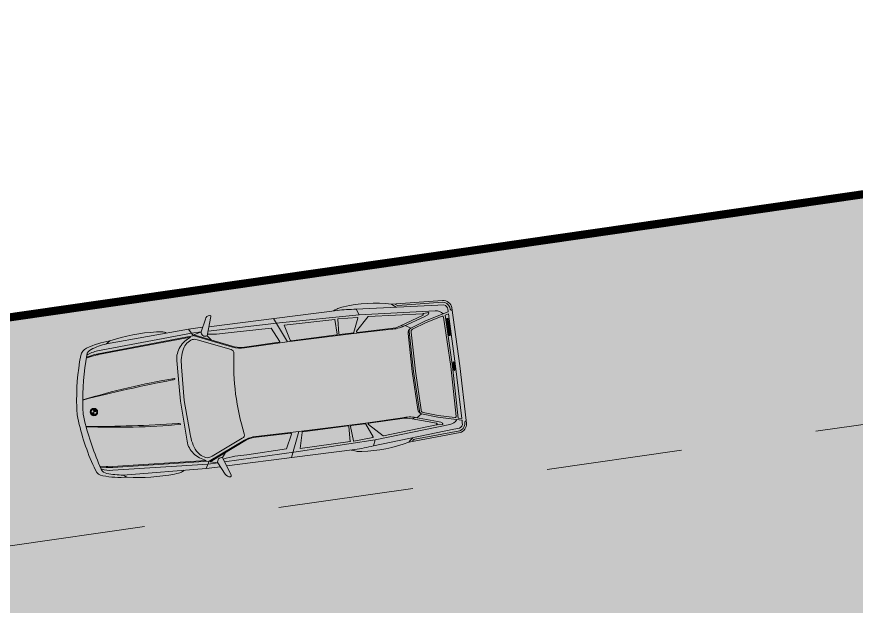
# Model space of a CAD drawing. Header units: metres. Extents: x 2224280 to 2226216, y 425496 to 426428.
# Drawn here: x 2224635.71 to 2224666.67, y 425552.32 to 425574.05 of the extents above; entities that cross this region are included whole.
import ezdxf

# ---------------------------------------------------------------- set-up
doc = ezdxf.new("R2010")
doc.units = ezdxf.units.M
doc.linetypes.add('1.0_1.0', pattern=[1, 0.5, -0.5])
doc.layers.add('_дороги проект (заливка)', color=7, linetype='Continuous', lineweight=0, true_color=0x9c9688)
doc.layers.add('дороги', color=7, linetype='Continuous')

# ---------------------------------------------------------------- blocks, each defined once
blk = doc.blocks.new('BMW')
blk.add_line((0, 0.8115745166073793), (0, -0.8115745166073935))
at = {"const_width": 0.81}
for points in [[(-0.4050000000000011, 0, 0.414213562373095), (0, -0.4050000000000011, 1)], [(0.4050000000000011, 0, 0.414213562373095), (0, 0.4050000000000011, 1)]]:
    blk.add_lwpolyline(points, format="xyb", dxfattribs=at)
for radius in [1.054405718400375, 0.8115745166066914]:
    blk.add_circle((0, 0), radius)
blk = doc.blocks.new('325I')
for p, q in [((-0.8425951444058626, 2.344591074870493), (-0.8425951444058484, 2.61910606301538)), ((-0.7602406479623909, 2.61910606301538), (-0.8425951444058484, 2.61910606301538)), ((-0.7602406479623909, 2.344591074870493), (-0.7602406479623909, 2.61910606301538)), ((-0.01910017167408284, 2.61910606301538), (-0.6778861515189334, 2.61910606301538)), ((-0.6778861515189334, 2.344591074870493), (-0.6778861515189334, 2.61910606301538)), ((-0.01910017167408284, 2.344591074870493), (-0.01910017167408284, 2.61910606301538)), ((-0.7602406479623909, 2.344591074870493), (-0.8425951444058484, 2.344591074870493)), ((-0.01910017167408284, 2.344591074870493), (-0.6778861515189334, 2.344591074870493)), ((-0.09642770842870618, 0.5247405238655887), (-0.09642770842870618, 0.8721819131160373)), ((-0.01905017997123082, -1.566287433704446), (-0.01905017997123082, 1.45337743588918)), ((-0.09642770842870618, -0.9850919109312599), (-0.09642770842870618, -0.6376505216807686))]:
    blk.add_line(p, q)
for points in [[(-0.7582197060141027, 2.036556069616935, 0.3111769135813556), (-0.801033626373993, 1.991291347704205, 0.07726425570892012), (-0.801033626373993, 0.9154635240741413, 0.3111769135813565), (-0.7582197060141027, 0.8701988021614113, 0.03989384515995899), (-0.5099462829457622, 0.8377117535157055, 0.4290439228793144), (-0.4522791413602079, 0.8925451252598862), (-0.4522791413601936, 1.741618173441296, -0.414213562373095), (-0.397376143731222, 1.796521171070268), (-0.168677287415079, 1.796521171070268, -0.3893078398214921), (-0.1139761396728289, 1.746321744885293, -0.04291417471539306), (-0.1139761396728289, 1.160433126893068, -0.3252329343746962), (-0.15630767404366, 1.111645280205835), (-0.1563076740436742, 0.8598795378356527, 0.008571442456485424), (-0.1034256055025793, 0.8701988049006104, 0.3111768479105066), (-0.0606116980031004, 0.9154635240741413, 0.07726425570892018), (-0.0606116980031004, 1.991291347704205, 0.3111769135813633), (-0.1034256183629765, 2.036556069616935, 0.06060153833722179), (-0.4815010647171789, 2.070218848434109, 0.4047984108456433), (-0.5346336378036654, 2.015344403146827), (-0.5346336378036654, 1.165136698337065, -0.414213562373095), (-0.589536635432637, 1.110233700708079)], [(-0.7053376503334192, 2.046875333942708, 0.008571440364690108), (-0.7582197060141027, 2.036556069616935, -0.008571440364690142), (-0.7053376503334192, 2.046875333942708), (-0.705337650333405, 1.795109591572526, 0.3252329343747534), (-0.7476691847042503, 1.746321744885293, 0.04291417471539317), (-0.7476691847042503, 1.160433126893068, 0.3893078398214843), (-0.6929680369620144, 1.110233700708079), (-0.5895366488258134, 1.110233700708079)]]:
    blk.add_lwpolyline(points, format="xyb")
for points in [[(-0.7582197060141027, 0.5267236348201294, 0.3111769135813556), (-0.801033626373993, 0.4814589129073994, 0.07726425570892018), (-0.801033626373993, -0.5943689107226646, 0.3111769135813575), (-0.7582197060141027, -0.6396336326353946, 0.008571440364690115), (-0.7053376503334192, -0.6499528969611532), (-0.705337650333405, -0.3981871545909712, -0.3252329343747534), (-0.7476691847042503, -0.3493993079037381, -0.04291417471539322), (-0.7476691847042503, 0.2364893100884871, -0.3893078398214843), (-0.6929680369620144, 0.2866887362734616), (-0.568521753880745, 0.2866887362734616, -0.3737318325396212), (-0.5141571751522775, 0.2394559230180846), (-0.3923289592319747, -0.6240356585599613, 0.3912885116210014), (-0.3346029947411751, -0.6711654763250863, 0.03716601295619407), (-0.1034256183629765, -0.6396336326353946, 0.3111769135813671), (-0.0606116980031004, -0.5943689107226646, 0.07726425570892018), (-0.0606116980031004, 0.4814589129073994, 0.3111769135813524), (-0.1034256183629765, 0.5267236348201294, 0.008571440364690115), (-0.1563076740436742, 0.5370428991459022), (-0.1563076740436742, 0.2852771567756633, -0.3252329343746975), (-0.1139761396728289, 0.2364893100884871, -0.04291417471539328), (-0.1139761396728289, -0.3493993079037381, -0.3893078398214906), (-0.168677287415079, -0.3995987340887268), (-0.2931235704963484, -0.3995987340887268, -0.3737318325396217), (-0.3474881492248016, -0.3523659208333356), (-0.4693163651451044, 0.5111256607446961, 0.3912885116210048), (-0.5270423296359183, 0.5582554785098353, 0.03716601295619375)], [(-0.7582197060141027, -0.9831087999766766, 0.3111769135813373), (-0.801033626373993, -1.028373521889407, 0.0772642557089204), (-0.801033626373993, -2.104201345519471, 0.3111769135813373), (-0.7582197060141027, -2.149466067432201, 0.008571440364690115), (-0.7053376503334192, -2.159785331757959), (-0.7053376503334192, -1.908019589387777, -0.3252329343746944), (-0.7476691847042503, -1.859231742700544, -0.0429141747153935), (-0.7476691847042503, -1.273343124708333, -0.3893078398215261), (-0.6929680369620144, -1.223143698523344), (-0.5269029080392471, -1.223143698523344, -0.414213562373095), (-0.4719999104102754, -1.278046696152316), (-0.4719999104102754, -1.880568090573306, 0.414213562373095), (-0.4445484115957896, -1.908019589387791), (-0.4170969127813038, -1.908019589387791, 0.414213562373095), (-0.389645413966818, -1.880568090573306), (-0.389645413966818, -1.278046696152316, -0.4142135623731708), (-0.3347424163378321, -1.223143698523344), (-0.168677287415079, -1.223143698523344, -0.3893078398214583), (-0.1139761396728289, -1.273343124708333, -0.04291417471539328), (-0.1139761396728289, -1.859231742700544, -0.3252329343747726), (-0.1563076740436742, -1.908019589387777), (-0.1563076740436742, -2.159785331757959, 0.008571440364690115), (-0.1034256183629765, -2.149466067432201, 0.3111769135813818), (-0.0606116980031004, -2.104201345519471, 0.0772642557089204), (-0.0606116980031004, -1.028373521889407, 0.3111769135813818), (-0.1034256183629765, -0.9831087999766766, 0.1053158244659518)]]:
    blk.add_lwpolyline(points, format="xyb", close=True)
blk.add_arc((-0.4308226621886035, 2.407317019692613), 1.57159830712941, 280.0595995656998, 282.0239808881915)
blk = doc.blocks.new('COCHE6')
at = {"lineweight": 30}
h = blk.add_hatch(color=1, dxfattribs=at)
h.dxf.hatch_style = 1
edge = h.paths.add_edge_path()
edge.add_arc((1.034166102340622, -1.249255703523421), 2.17843724878808, 84.46395332742281, 101.18332220168509, ccw=False)
edge.add_arc((1.235052318322168, 0.7777080095010955), 0.1416165059884727, 54.8079667729055, 86.24604489305932, ccw=False)
edge.add_line((1.316668557468802, 0.8934405644540675), (1.588761835359037, 0.9067826510290615))
edge.add_line((1.588761835359037, 0.9067826510290615), (1.765510736964643, 0.9089550005737692))
edge.add_line((1.765510736964643, 0.9089550005737692), (1.811148220673203, 1.00289840210462))
edge.add_arc((1.869844082788411, 0.9797121673299349), 0.0631094740310377, 88.34107762412242, 158.4448239039849, ccw=False)
edge.add_arc((1.871296549969525, 1.029708564823267), 0.01309198382626442, -16.32086076348247, 88.36069304404072, ccw=False)
edge.add_line((1.883860966656357, 1.026029505999759), (1.843074221791689, 0.9059441181787129))
edge.add_line((1.843074221791689, 0.9059441181787129), (2.644635798875242, 0.9033011650899425))
edge.add_line((2.644635798875242, 0.9033011650899425), (3.385245581529126, 0.9055851997494422))
edge.add_arc((3.589813140707873, 0.4264959299734413), 0.5209360946247166, 102.12230895406759, 113.12212217174971, ccw=False)
edge.add_arc((3.6883684434254, -0.8069502677779794), 1.755129035222189, 76.34302961637638, 96.8045124246272, ccw=False)
edge.add_line((4.102769217919558, 0.8985555013059638), (4.730765658631789, 0.8631260915735659))
edge.add_arc((4.724620389455628, 0.7541994365195298), 0.1090998648693409, 1.6199323387887716, 86.77099105537991, ccw=False)
edge.add_arc((-29.95996437721233, 0.04647133500019301), 34.80090099622826, -1.189387100713418, 1.1703540779582227, ccw=False)
edge.add_arc((4.724466268376815, -0.6679220312576689), 0.109263911766048, 278.6048954510985, 355.81332767317934, ccw=False)
edge.add_line((4.74081431562081, -0.7759560248232447), (4.102769217919558, -0.8119523454224691))
edge.add_arc((3.694374251784914, 0.8520095956712646), 1.713346371803595, 262.13012707102774, 283.7898258272895, ccw=False)
edge.add_arc((3.632944873983305, -0.2338765763731716), 0.6353765399907124, 247.0550542046362, 254.1842674267215, ccw=False)
edge.add_line((3.385245581529126, -0.8189820438645192), (2.644569119438529, -0.816698229056783))
edge.add_line((2.644569119438529, -0.816698229056783), (1.843074221629649, -0.8193409622763284))
edge.add_line((1.843074221629649, -0.8193409622763284), (1.883860966656357, -0.9394263501162641))
edge.add_arc((1.871176637596859, -0.9430845897120208), 0.01320132268485179, -95.79336088869138, 16.087891094873612, ccw=False)
edge.add_arc((1.869844082681119, -0.8931090118224853), 0.06310947365682862, 201.5551758559865, 270.0000000000002, ccw=False)
edge.add_line((1.811148220816817, -0.9162952462137929), (1.765510737118298, -0.8223518446897167))
edge.add_line((1.765510737118298, -0.8223518446897167), (1.588761835477477, -0.8201794951318497))
edge.add_line((1.588761835477477, -0.8201794951318497), (1.316668557260222, -0.8068374085814689))
edge.add_arc((1.246332499182405, -0.7159102795541612), 0.1149560953541599, 283.481713903042, 307.7234983884035, ccw=False)
edge.add_arc((1.025623063955834, 1.264131069573653), 2.106421799892322, 258.66623971423473, 276.74798380442616, ccw=False)
edge.add_arc((0.6556452565969317, 0.2612442006827815), 1.063367727137578, 251.5092515285089, 267.62937819371746, ccw=False)
edge.add_arc((0.3448220416013921, -0.6375486428029695), 0.112816915723703, 195.7066118424727, 256.4535647670973, ccw=False)
edge.add_arc((2.915271870981204, 0.2143406387982317), 2.820640783759296, 183.4768680604391, 198.2309118180004, ccw=False)
edge.add_arc((2.918533910470952, -0.1283531446751354), 2.823931721877118, 161.7779295348666, 176.5154986341409, ccw=False)
edge.add_arc((0.3448220417462261, 0.7241517983675942), 0.1128169160548748, 103.54643519999831, 164.2933880231386, ccw=False)
edge.add_arc((0.6556452566299503, -0.1746410442038966), 1.063367726559409, 92.37062181597219, 108.4907484763848, ccw=False)
at = {"lineweight": 0}
for p, q in [((1.73942158774242, 0.8552512632820033), (1.811148220816797, 1.002898402098669)), ((1.806389971015228, 0.7979373992550514), (1.883860966588124, 1.026029505989431)), ((0.4484279908232693, 0.782484781724083), (1.618511789492636, 0.853854047114698)), ((0.5662838288284107, 0.8566454695695036), (1.588761835477477, 0.9067826510167727)), ((0.6116608030797934, 0.8878166207098737), (0.5662838288284107, 0.8566454695695036)), ((1.588761835477477, 0.9067826510167727), (1.765510737118298, 0.9089550005746396)), ((1.588761835477477, 0.9067826510167727), (1.636683206599351, 0.821524997533988)), ((1.618511789492636, 0.853854047114698), (1.73942158774242, 0.8552512632820033)), ((1.64813919983812, 0.8317318497441768), (1.73942158774242, 0.8552512632820033)), ((1.648204439155741, 0.8317136015829938), (2.123724891721118, 0.620604851436628)), ((1.824571401807169, 0.851467637534757), (2.710527217856857, 0.8412072404434703)), ((1.843074221791689, 0.9059441181787129), (2.682061241275285, 0.9031777638664842)), ((2.644569119487421, 0.9034532469214192), (2.77773030044407, 0.5997409750015272)), ((2.682061241275285, 0.9031777638664842), (3.431157622278285, 0.9057423851246433)), ((2.710527217856857, 0.8413591024049261), (3.693362659275444, 0.8179518937046062)), ((3.664295606478397, 0.8899451132899863), (3.693362659275444, 0.8179518937046062)), ((3.664295606478397, 0.8897932513285305), (4.667894055038921, 0.8124949444217471)), ((4.730765658631789, 0.8631260915735659), (4.102769218008213, 0.8985555012877917)), ((4.116988686927535, 0.8837145930962897), (4.102769218008213, 0.8985555012877917)), ((4.154665147375034, 0.8520244252364542), (4.116988686927535, 0.8837145930962897)), ((4.729471850912695, 0.8401929789704532), (4.17712945199316, 0.8713542465955477)), ((0.3726902861772388, 0.7261045950848661), (0.2975291225035122, 0.7117840637142088)), ((0.3706483288208133, 0.7368217875623664), (0.3010593430680686, 0.7235629288005505)), ((0.4505534955584167, 0.7476375874734238), (1.63170504418202, 0.8196819303112086)), ((0.4512177157881538, 0.7367478392701123), (1.602041963374695, 0.8069423682750774)), ((1.636683206599351, 0.8216768594954438), (2.098383638718197, 0.6210819629194368)), ((2.076776467214707, 0.5928155568314999), (1.679288644883407, 0.7655856846232787)), ((1.848898928413554, 0.7426146731143781), (1.806389971015228, 0.7979373992550514)), ((2.597642487699353, 0.7924481725153392), (2.105634676122982, 0.8021543396403565)), ((2.597642487699353, 0.7924481725153392), (2.682001595633359, 0.6188163913371518)), ((2.76430066475374, 0.8084959794330366), (3.387553760461408, 0.7984836063406711)), ((2.76430066475374, 0.8083076509751557), (2.814020421186292, 0.6142403436803825)), ((3.387553760461408, 0.7984836063406711), (3.394578897469309, 0.616579337603401)), ((3.414393085396149, 0.6168196610697869), (3.426613012005312, 0.7977984514212899)), ((3.430771927043004, 0.8006540199184151), (3.668406289512212, 0.7862304884125599)), ((3.672315745542882, 0.7800619092719394), (3.60298960951264, 0.612839132347478)), ((3.799426275827138, 0.7811787163225752), (3.635219969738763, 0.6217958396864738)), ((3.693362659275444, 0.8179518937046062), (4.627264902429239, 0.7473895493463552)), ((3.802607431944416, 0.7822153625415815), (4.465932082373662, 0.7301090769144487)), ((4.47969975975915, 0.7313172167582884), (4.540101993290371, 0.7369043673661118)), ((4.667894055038921, 0.8124949444217471), (4.740872481472714, 0.8054525364319609)), ((4.781604922080341, 0.7473669325760746), (4.78291972368087, 0.7195997260713973)), ((4.80906540632396, 0.7711542331016581), (4.812956933973346, 0.7427564595157214)), ((4.840959465498408, 0.03846597838212418), (4.833676651416773, 0.7572836227473836)), ((4.465644100781766, 0.7098112022947767), (4.179618668143441, 0.6204110900193776)), ((4.221962189235605, 0.6095146493820955), (4.179618668143441, 0.6204110900193776)), ((4.221962189235605, 0.6093627874206398), (4.482158035205323, 0.6920594960727904)), ((4.493033649769423, 0.6399266988416237), (4.300830468009316, 0.5754920989674766)), ((4.499969261379626, 0.6192383323190036), (4.320883589203483, 0.5592012740133505)), ((4.482158035205323, 0.6920594960727904), (4.521672539476079, 0.7061078352726504)), ((4.782953649178218, 0.7150881642083569), (4.493033649769423, 0.6399266988416237)), ((4.701017841841669, 0.6713050790863413), (4.498509433918493, 0.6188049800257893)), ((4.717395296065753, 0.6586315060848627), (4.728319290241679, 0.04308952751198447)), ((4.783122822798823, 0.6925907120031134), (4.739736573487399, 0.6813428709377725)), ((4.739736573487399, 0.6813428709377725), (4.750659627888304, 0.0430886031273765)), ((4.78291972368087, 0.7195997260713973), (4.782953649178218, 0.7150881642083569)), ((4.783122822798823, 0.6925907120031134), (4.788006885244194, 0.0430866047356524)), ((1.399208153552799, 0.5436985960789862), (1.385272050659275, 0.2201538544915032)), ((2.774299183428305, 0.5997419735965828), (2.242451965699139, 0.5922011969324394)), ((2.674274855875701, 0.6062751203356704), (2.246356092576981, 0.6002078895279119)), ((3.600753924916724, 0.599501441540685), (2.774299183428305, 0.5997419735965828)), ((3.385854869738786, 0.6075145252412888), (2.822472799261369, 0.6076784924143972)), ((3.594924485235602, 0.6074536774514065), (3.423098706120989, 0.6075036857650282)), ((4.063199499027355, 0.5921079570549814), (3.600753924916724, 0.599501441540685)), ((4.05531816208353, 0.6001848083903276), (3.641159402145895, 0.6068060467738583)), ((4.300830468009316, 0.5754920989674766), (4.23644981127547, 0.613967313885798)), ((4.277575189990849, 0.534104035735016), (4.267037355913182, 0.04310772506135052)), ((4.30145991051598, 0.5243770908261816), (4.290922076438285, 0.04310673677422372)), ((1.447065199928723, 0.4604337492553618), (1.427662912938196, 0.0432256469617478)), ((4.260449310626662, 0.5128724484639982), (4.249892038945326, 0.04310843448961421)), ((1.385272050659275, 0.2201538544915032), (1.380254029844089, 0.04320741371352099)), ((0.3078183026451384, 0.07847901800470325), (0.3078183026451384, 0.007644882138254872)), ((1.385272050659275, -0.1335506986065802), (1.380254029844089, 0.04339574217140196)), ((1.447065199928723, -0.3738305933704389), (1.427662912938196, 0.04337750892317516)), ((4.260449310626662, -0.4262692925790752), (4.249892038945326, 0.04349472139528032)), ((4.277575189990849, -0.447500879850093), (4.267037355913182, 0.04349543082357243)), ((4.30145991051598, -0.4377739349412586), (4.290922076438285, 0.04349641911069924)), ((4.717395296065753, -0.5720283501999681), (4.728319290241679, 0.04351362837293848)), ((4.739736573487399, -0.5947397150528495), (4.750659627888304, 0.04351455275754645)), ((4.783122822798823, -0.6059875561181904), (4.788006885244194, 0.04351655114927055)), ((4.840959465498408, 0.03890137567164587), (4.834576787971095, -0.6388517994423459)), ((1.399208153552799, -0.4570954401940917), (1.385272050659275, -0.1335506986065802)), ((2.076776467214707, -0.5060605389851212), (1.679288644883407, -0.6788306667769)), ((2.774299183428305, -0.512986955750204), (2.242451965699139, -0.5054461790860891)), ((2.674274855875701, -0.5195201024893201), (2.246356092576981, -0.5134528716815616)), ((2.644569119487421, -0.8166982290750688), (2.77773030044407, -0.5129859571551485)), ((3.600753924916724, -0.5127464236943347), (2.774299183428305, -0.512986955750204)), ((4.063199499027355, -0.5053529392086027), (3.600753924916724, -0.5127464236943347)), ((4.05531816208353, -0.5134297905439489), (3.641159402145895, -0.5200510289274796)), ((4.300830468009316, -0.4888889430825536), (4.23644981127547, -0.527364158000875)), ((4.493033649769423, -0.5533235429567007), (4.300830468009316, -0.4888889430825536)), ((4.499969261379626, -0.5326351764340806), (4.320883589203483, -0.4725981181284276)), ((1.636683206599351, -0.734921841649065), (2.098383638718197, -0.5343269450730581)), ((1.648204439155741, -0.744958583736615), (2.123724891721118, -0.5338498335902777)), ((2.597642487699353, -0.7056931546689604), (2.682001595633359, -0.5320613734907731)), ((2.76430066475374, -0.7215526331287769), (2.814020421186292, -0.5274853258340038)), ((3.385854869738786, -0.5207595073949101), (2.822472799261369, -0.5209234745680185)), ((3.387553760461408, -0.7117285884943207), (3.394578897469309, -0.5298243197570223)), ((3.414393085396149, -0.5300646432234082), (3.426613012005312, -0.7110434335749112)), ((3.594924485235602, -0.5206986596050562), (3.423098706120989, -0.5207486679186779)), ((3.672315745542882, -0.6933068914255607), (3.60298960951264, -0.5260841145011277)), ((3.799426275827138, -0.6944236984761964), (3.635219969738763, -0.535040821840095)), ((4.221962189235605, -0.5227596315357168), (4.179618668143441, -0.5336560721729988)), ((4.465996667713263, -0.6232823785202122), (4.179618668143441, -0.5336560721729988)), ((4.221962189235605, -0.5227596315357168), (4.482158035205323, -0.6054563401878674)), ((4.482158035205323, -0.6054563401878674), (4.521672539476079, -0.6195046793877275)), ((4.782953649178218, -0.6284850083234339), (4.493033649769423, -0.5533235429567007)), ((4.701017841841669, -0.5847019232014183), (4.498509433918493, -0.5322018241408948)), ((4.783122822798823, -0.6059875561181904), (4.739736573487399, -0.5947397150528495)), ((0.3726902861772388, -0.6395014391999432), (0.2975291225035122, -0.6251809078292858)), ((0.3706483288208133, -0.6502186316774434), (0.3010593430680686, -0.6369597729156276)), ((0.4484279908232693, -0.69588162583916), (1.618511789492636, -0.7672508912297751)), ((0.4505534955584167, -0.6610344315885008), (1.631705044181992, -0.7330787744262857)), ((0.4512177157881538, -0.6501446833851894), (1.60189521141357, -0.7203302612537748)), ((1.849076030242209, -0.6557810303729177), (1.806389971015228, -0.7113342433701284)), ((1.806389971015228, -0.7113342433701284), (1.883860966588124, -0.9394263501045081)), ((2.597642487699353, -0.7056931546689604), (2.105634676122982, -0.7153993217939778)), ((2.76430066475374, -0.7217409615866579), (3.387553760461408, -0.7117285884943207)), ((3.430771927043004, -0.7138990020720364), (3.668406289512212, -0.6994754705662096)), ((3.693362659275444, -0.7311968758582275), (4.627264902429239, -0.6606345315000048)), ((3.802607431944416, -0.6954603446952312), (4.465932082373662, -0.6433540590680984)), ((4.47969975975915, -0.6447140608733655), (4.540101993290371, -0.6503012114811888)), ((4.667894055038921, -0.7258917885368241), (4.740872481472714, -0.718849380547038)), ((4.781604922080341, -0.6607637766911516), (4.78291972368087, -0.6329965701864744)), ((4.78291972368087, -0.6329965701864744), (4.782953649178218, -0.6284850083234339)), ((4.809113404526848, -0.6847786616715261), (4.812956933973346, -0.6561533036307985)), ((4.834576787971095, -0.6388517994423459), (4.833438607898508, -0.6758989751328492)), ((0.6116608030797934, -0.8012134648249507), (0.5662838288284107, -0.7700423136845806)), ((0.5662838288284107, -0.7700423136845806), (1.588761835477477, -0.8201794951318497)), ((1.588761835477477, -0.8201794951318497), (1.636683206599351, -0.734921841649065)), ((1.588761835477477, -0.8201794951318497), (1.765510737118298, -0.8223518446897167)), ((1.618511789492636, -0.7672508912297751), (1.73942158774242, -0.7686481073970803)), ((1.648204439155741, -0.744958583736615), (1.739488773090848, -0.7684704431419895)), ((1.73942158774242, -0.7686481073970803), (1.811148220816797, -0.9162952462137461)), ((1.824571401807169, -0.764864481649834), (2.710527217856857, -0.7546040845585473)), ((1.843074221791689, -0.8193409622937899), (2.682061241275285, -0.8165746079815612)), ((2.682061241275285, -0.8165746079815612), (3.431157622278285, -0.8191392292397204)), ((2.710527217856857, -0.7546040845585473), (3.693362659275444, -0.7311968758582275)), ((3.664295606478397, -0.8031900954436075), (4.667894055038921, -0.7258917885368241)), ((3.664295606478397, -0.8031900954436075), (3.693362659275444, -0.7311968758582275)), ((4.7408143156782, -0.7759560248519612), (4.102769218008213, -0.8119523454028688)), ((4.116988686927535, -0.7971114372113668), (4.102769218008213, -0.8119523454028688)), ((4.154665147375034, -0.7654212693515312), (4.116988686927535, -0.7971114372113668)), ((4.738394754398577, -0.7530864234115988), (4.17712945199316, -0.7847510907106248))]:
    blk.add_line(p, q, dxfattribs=at)
for points in [[(3.514349593571872, 0.9399797577067268), (3.495480121960306, 0.9377971875868134), (3.480416945661354, 0.9358159543119662), (3.467647127033878, 0.9336329966561046), (3.455657728436741, 0.9308452533931764), (3.442935812228832, 0.927049663297101), (3.427968440768986, 0.9218431651418264), (3.409242676416149, 0.9148226977013003), (3.385245581529126, 0.9055851997494422)], [(1.316668557260222, 0.8934405644663919), (1.304000810513323, 0.9009708159605516), (1.293467326575673, 0.906721252538393), (1.283650516288795, 0.9110466649145117), (1.273132790494238, 0.9143018438035888), (1.260496560033438, 0.9168415799202485), (1.244324235747975, 0.9190206639791434), (1.223198228479312, 0.9211938866948692), (1.195700949068971, 0.9237160387820786)], [(0.09982285987954498, 0.04328130145312414), (0.1000000000000014, 0.05000000000000071), (0.1024450361731581, 0.09030430486017238), (0.1071595332171924, 0.1305601776442593)], [(0.1735875787939065, 0.04327824926240353), (0.1737658613319084, 0.05001745685597214), (0.1762422214558583, 0.0904653240779858), (0.1809722868154111, 0.1305571234659233)], [(0.09982285987954498, 0.04332185443179881), (0.1000000000000014, 0.03660315588492224), (0.1024450361731581, -0.003701148975249424), (0.1071595332171924, -0.04395702175936478)], [(0.1735875787939065, 0.04332490662251942), (0.1737658613319084, 0.03658569902892239), (0.1762422214558583, -0.003862168193062843), (0.1809722868154111, -0.04395396758111403)], [(1.316668557260222, -0.8068374085814689), (1.304000810513323, -0.8143676600756287), (1.293467326575673, -0.82011809665347), (1.283650516288795, -0.8244435090296172), (1.273132790494238, -0.8276986879186943), (1.260496560033438, -0.8302384240353256), (1.244324235747975, -0.8324175080942204), (1.223198228479312, -0.8345907308099463), (1.195700949068971, -0.8371128828971557)], [(3.514349593571872, -0.8533766018218039), (3.495480121960306, -0.8511940317018905), (3.480416945661354, -0.8492127984270432), (3.467647127033878, -0.8470298407711816), (3.455657728436741, -0.8442420975082534), (3.442935812228832, -0.8404465074121781), (3.427968440768986, -0.8352400092569034), (3.409242676416149, -0.8282195418163774), (3.385245581529126, -0.8189820438645192)]]:
    blk.add_lwpolyline(points, dxfattribs=at)
for points in [[(0.2362176516185244, 0.754692639374742, -0.2714454548813285), (0.3183965583892032, 0.8338301935996135, -0.07045354565330389), (0.6116608030797934, 0.8878166207098737)], [(0.3089403545981284, 0.7492928283762303, -0.2573579804121904), (0.3705086079729156, 0.8127259151829556, -0.04233435276579622), (0.5662838288284107, 0.8566454695695036)], [(0.2362176516185244, -0.6680894834898474, 0.2714454548813151), (0.3183965583892032, -0.7472270377146906, 0.07045354565330389), (0.6116608030797934, -0.8012134648249507)], [(0.3089403545981284, -0.6626896724913074, 0.2573579804121713), (0.3705086079729156, -0.7261227592980326, 0.04233435276579622), (0.5662838288284107, -0.7700423136845806)]]:
    blk.add_lwpolyline(points, format="xyb", dxfattribs=at)
at = {"lineweight": 0, "const_width": 0.03534835611377909}
for points in [[(0.2901441245882452, 0.04306195007147906, 0.414213562373095), (0.3078183026451384, 0.02538777201458586, 1)], [(0.3254924807020032, 0.04306195007147906, 0.414213562373095), (0.3078183026451384, 0.06073612812837226, 1)]]:
    blk.add_lwpolyline(points, format="xyb", dxfattribs=at)
at = {"lineweight": 0}
for radius in [0.04601420842274262, 0.03541706793318698]:
    blk.add_circle((0.3078183026451384, 0.04306195007147906), radius, dxfattribs=at)
for centre, radius, start, end in [((1.869844082681119, 0.9797121677074081), 0.06310947365682869, 88.34107757064467, 158.4448241440136), ((1.87129655001133, 1.029708564902524), 0.01309198374584411, 343.6791387249276, 88.36069347640633), ((1.038213037381333, -1.282909346608914), 2.21223824073712, 85.91769476421432, 101.1170974343695), ((3.685915734671177, -0.8228503742500486), 1.771159229122663, 76.38737362161845, 95.5587626636925), ((1.78925693423583, 0.8456998378332692), 0.05074240325627474, 169.1502827267502, 289.7336011266563), ((3.325249464300192, -2.354313138827177), 3.261775368901897, 84.03359716896536, 88.13930865266836), ((4.184873552036585, 0.9084148524745395), 0.03786105642465912, 199.2375647456462, 258.1974282598472), ((4.724620389598449, 0.7541994368325966), 0.08613028483813706, 11.3528494692148, 86.77099112099901), ((4.724620389598449, 0.7541994368325966), 0.1090998645487009, 1.61993217861948, 86.77099112099901), ((2.861677614705918, -0.1136095558467325), 2.765318918316885, 161.699718121077, 174.9343500211341), ((3.410486677658277, -0.2147758924333338), 3.247925198112066, 162.732933919418, 173.8965358283134), ((0.4655547483920444, 0.414643867563985), 0.3682394111918888, 92.66577944371191, 115.2559777554161), ((0.4673088012110398, 0.3229895858977052), 0.4249709849593725, 92.35297895923645, 103.1471027146974), ((0.4673088012110398, 0.3229895858977052), 0.4140609985045024, 92.35297895923645, 103.1471027146974), ((1.720507474401593, 0.4940880136008907), 0.3345323968488975, 110.7396854351053, 140.9673123488481), ((1.673953703262306, 0.5855932303115488), 0.1977006093750799, 106.1162595521456, 152.6678341995238), ((1.627771967293491, 0.6427187202852913), 0.1330900613163569, 67.22698746805294, 93.74695190914517), ((1.762002142293944, 0.4753913856485674), 0.3681213290757182, 109.9029734484734, 110.7291981709302), ((2.029311398532663, 2.227959933078797), 1.427998566985513, 261.2748012415173, 273.0637890654565), ((3.387483663248595, 0.7941201747677162), 0.004363994581948036, 28.25684890784363, 89.07963974330661), ((3.430708192512732, 0.7962904907709465), 0.004363994581948036, 89.16318653636415, 159.7848739062641), ((3.668342554981969, 0.7818669592650913), 0.004363994581948036, 335.5673487886112, 89.1631865363641), ((3.802265678918651, 0.7778647702163148), 0.004363994581948036, 85.5084555294811, 130.5901086407234), ((4.463698217562246, 0.7199140827858805), 0.01028856917758035, 280.9020511252328, 77.46000628656246), ((4.482945784038726, 0.7218799611089715), 0.009979903196632382, 108.9810907638746, 168.220785899399), ((4.501647794194021, 0.7474943405049324), 0.0459764422173143, 295.8198892049243, 338.496652522666), ((4.540503942850229, 0.7325589231698935), 0.004363994581948036, 333.9349045777371, 95.2847684290356), ((4.627788896764862, 0.6365214690019521), 0.1107174583481994, 34.11914198345009, 90.27116569009583), ((4.731389155350605, 0.755477785858421), 0.05086658204779977, 350.8248245948784, 79.25517538889306), ((4.831241292258433, 0.7498366130485472), 0.01960730302619845, 201.1676295729989, 278.0128026238867), ((1.662432783705164, 0.5355417625710466), 0.2633509822493995, 140.0159458975238, 178.2250801286368), ((1.941655780822209, 0.4570763237349702), 0.4946019763554169, 153.6810126048154, 179.61106546494), ((2.237502483939956, 0.9412856772269045), 0.3491195665558429, 246.516509056328, 270.8123117210699), ((2.241406610817826, 0.949292369822377), 0.3491195665558429, 250.3008421988338, 270.8123117210699), ((3.641298920414165, 0.6155329207558857), 0.008727989163896072, 134.1460107457124, 269.084079017191), ((4.070288246549815, 0.900243423910144), 0.3004318161856352, 267.1438511248485, 291.3405748305586), ((4.704303312331128, 0.6586320477968464), 0.01309198374584411, 359.9976292508177, 104.5339034440853), ((5.085183920822068, 0.04337750892317516), 3.021081496255747, 170.5234059470572, 189.476594052943), ((2.063004112109475, 0.5514058103219845), 0.04363994581948036, 345.9108997986794, 71.60353073568733), ((2.329674809995034, 0.4903323970362017), 0.2299461389291003, 167.3262216525939, 174.2470421939116), ((2.674151118831738, 0.6150022323430342), 0.008727989163896072, 270.8123117210699, 25.91282780334683), ((2.822475339462279, 0.6164064812086458), 0.008727989163896072, 194.3700106789449, 269.9833245904957), ((3.385857409939696, 0.6162425140355374), 0.008727989163896072, 269.9833245904957, 2.211662032886106), ((3.423101246321899, 0.6162316745592769), 0.008727989163896072, 176.1371766518247, 269.9833245904956), ((3.594927025436512, 0.6161816662456552), 0.008727989163896072, 269.9833245904955, 337.4823982833406), ((4.101569221734117, 0.9748694745960229), 0.3846798863092802, 264.2755391917652, 288.238261459695), ((4.329692244356728, 0.5125501765564486), 0.06924368368831933, 114.6336407804119, 179.7333347124749), ((4.32222611481729, 0.5362428213991457), 0.04470211954676533, 118.5957754940743, 182.7423798941), ((4.330364041861181, 0.5310844112234356), 0.02967215792173406, 108.633093418071, 193.0644890690552), ((2.276398207415845, -15.9128864985977), 16.25432819328226, 93.39040183608738, 97.37449273612455), ((1.759757021829479, -9.329074563430577), 9.667142594100783, 92.47294646630563, 99.3423211664264), ((1.316833987442443, 0.3659501753278285), 0.05299367972966618, 265.0922683678428, 301.9708223282475), ((1.34258278959323, 0.3246967455871932), 0.004363994581948036, 301.9708223282503, 89.65731762520366), ((2.861677614705918, 0.2002127117316554), 2.765318918316885, 185.0656499788659, 198.300281878923), ((3.410486677658277, 0.3013790483182284), 3.247925198112066, 186.1034641716867, 197.267066080582), ((2.27827155847951, 15.9991960024458), 16.25432819328226, 262.6187803378363, 266.6028712378735), ((1.760857390795657, 9.415444769951296), 9.667142594100783, 260.6509519075344, 267.5203266076552), ((1.316833987442443, -0.2795353479007865), 0.05299367972966618, 58.02917767175253, 94.90773163215717), ((1.34258278959323, -0.2382819181601512), 0.004363994581948036, 270.3426823747964, 58.02917767174974), ((1.941655780822209, -0.3704731678500472), 0.4946019763554169, 180.38893453506, 206.4484259260549), ((1.662432783705164, -0.4489386066861236), 0.2633509822493995, 181.7749198713632, 219.5837514799941), ((2.063004112109475, -0.4646507924756058), 0.04363994581948036, 288.3964692643127, 14.08910020132061), ((2.237502483939956, -0.8545306593805542), 0.3491195665558429, 89.18768827893008, 113.483490943672), ((2.329674809995034, -0.4035773791898514), 0.2299461389291003, 185.7529578060841, 192.6737783474061), ((2.241406610817826, -0.8625373519760267), 0.3491195665558429, 89.18768827893012, 109.6991578011662), ((4.070288246549815, -0.8134884060637653), 0.3004318161856352, 68.65942516944138, 92.85614887515159), ((4.101569221734117, -0.8881144567496442), 0.3846798863092802, 71.76173854030503, 95.72446080823475), ((4.329692244356728, -0.4259470206715257), 0.06924368368831933, 180.2666652875251, 245.3663592195881), ((4.32222611481729, -0.4496396655142227), 0.04470211954676533, 177.2576201059, 241.4042245059257), ((4.330364041861181, -0.4444812553385127), 0.02967215792173406, 166.9355109309448, 251.3669065819291), ((1.720507474401593, -0.4075315150761121), 0.3345323968488975, 218.7113796443105, 249.2334361946212), ((1.673953703262306, -0.4990367317867701), 0.1977006093750799, 207.6439364498431, 253.8837404478545), ((2.674151118831738, -0.5282472144966839), 0.008727989163896072, 334.0871721966532, 89.18768827893008), ((2.822475339462279, -0.5296514633622671), 0.008727989163896072, 90.01667540950434, 165.6299893210551), ((3.385857409939696, -0.5294874961891587), 0.008727989163896072, 357.7883379671139, 90.01667540950437), ((3.423101246321899, -0.5294766567129265), 0.008727989163896072, 90.01667540950437, 183.8628233481752), ((3.594927025436512, -0.5294266483993049), 0.008727989163896072, 22.51760171665936, 90.0166754095045), ((3.641298920414165, -0.528777902909507), 0.008727989163896072, 90.9159209828091, 225.8539892542877), ((4.627788896764862, -0.5499183131170291), 0.1107174583481994, 269.7288343099042, 325.88085801655), ((4.704303312331128, -0.5720288919119234), 0.01309198374584411, 255.4660965559146, 0.002370749182322909), ((0.4655547483920444, -0.328040711679062), 0.3682394111918881, 244.7440222445838, 267.3342205562881), ((0.4673088012110398, -0.2363864300127823), 0.4249709849593725, 256.8528972853026, 267.6470210407635), ((0.4673088012110398, -0.2363864300127823), 0.4140609985045024, 256.8528972853026, 267.6470210407635), ((1.627771967293491, -0.5561622217604842), 0.1330900613163569, 266.2530480908549, 292.7730125319471), ((1.78925693423583, -0.7590966819483747), 0.05074240325627474, 70.2663988733437, 190.8497172732498), ((2.029311398532663, -2.141356777193874), 1.427998566985513, 86.93621093454352, 98.72519875848268), ((3.387483663248595, -0.7073651569213375), 0.004363994581948036, 270.9203602566934, 331.7431510921564), ((3.430708192512732, -0.7095354729245678), 0.004363994581948036, 200.215126093736, 270.8368134636359), ((3.668342554981969, -0.6951119414187126), 0.004363994581948036, 270.8368134636359, 24.43265121138881), ((3.802265678918651, -0.6911097523699645), 0.004363994581948036, 229.4098913592765, 274.4915444705189), ((4.463698217562246, -0.633310926900986), 0.01028856917758035, 282.5399937134376, 77.09128234258439), ((4.482945784038726, -0.6352768052240485), 0.009979903196632382, 191.779214100601, 251.0189092361254), ((4.501647794194021, -0.6608911846200094), 0.0459764422173143, 21.50334747733406, 64.18011079507573), ((4.540503942850229, -0.6459557672849705), 0.004363994581948036, 264.7152315709645, 26.0650954222629), ((4.724620389598449, -0.6680647035946201), 0.08613028483813706, 279.2025288280501, 348.8105122377011), ((4.724620389598449, -0.6680647035946201), 0.1090998645487009, 278.5360775466442, 355.8821456297949), ((4.731389155350605, -0.668874629973498), 0.05086658204779977, 280.744824611107, 9.175175405121635), ((4.831241292258433, -0.6632334571636243), 0.01960730302619845, 81.98719737611334, 158.8323704270011), ((1.038213037381333, 1.369512502493837), 2.21223824073712, 258.8829025656305, 274.0823052357857), ((1.762002142293944, -0.3887882297636445), 0.3681213290757182, 249.2708018290652, 250.0970265515266), ((3.325249464300192, 2.4409162947121), 3.261775368901897, 271.8606913473317, 275.9664028310347), ((3.685915734671177, 0.9094535301349715), 1.771159229122663, 264.4412373363076, 283.6126263783815), ((4.184873552036585, -0.8218116965896165), 0.03786105642465912, 101.8025717396936, 160.7624352543538), ((1.869844082681119, -0.8931090118224851), 0.06310947365682869, 201.5551758559865, 271.6589224293554), ((1.87129655001133, -0.9431054090176012), 0.01309198374584411, 271.6393065235937, 16.32086127507237)]:
    blk.add_arc(centre, radius, start, end, dxfattribs=at)
for name, p, xscale, yscale, zscale in [('325I', (4.773773868274056, 0.5175650799383682), 0.02618396749168821, 0.04363994581948036, 0.04363994581948036), ('BMW', (4.769333256566235, 0.0435155519534085), 0.01395688364541454, -0.04885623579798234, 0.01395688364541454)]:
    blk.add_blockref(name, p, dxfattribs=dict(at, xscale=xscale, yscale=yscale, zscale=zscale))

msp = doc.modelspace()

# ---------------------------------------------------------------- hatches: boundary and pattern name
at = {"layer": '_дороги проект (заливка)', "true_color": 0x6e6e6e}
h = msp.add_hatch(color=8, dxfattribs=at)
h.dxf.hatch_style = 1
h.paths.add_polyline_path([(2224281.280703084, 425511.8863701544), (2225258.66338168, 425652.8530421887), (2225304.098230277, 425658.9976250497), (2226213.618031312, 425787.6253046027), (2226216.224333852, 425770.7640992833), (2224281.50247055, 425495.6916058762)])

# ---------------------------------------------------------------- linework, layer by layer
at = {"layer": 'дороги', "color": 7, "linetype": '1.0_1.0', "lineweight": 0, "ltscale": 10, "true_color": 0xffffff}
msp.add_lwpolyline([(2226214.590385387, 425779.0611147656), (2224279.868522085, 425503.9886213586)], dxfattribs=at)
at = {"layer": 'дороги', "lineweight": 0, "const_width": 0.3}
msp.add_lwpolyline([(2224700.832814717, 425597.4555104634), (2224923.229215499, 425626.4388989487), (2225265.941186411, 425683.5105014602, -0.4191349716276052), (2225272.861408688, 425678.4787864442), (2225273.934180133, 425671.2990843718, -0.4157036881082642), (2225260.393780892, 425653.0985058313), (2224281.278682072, 425511.8878657113)], format="xyb", dxfattribs=at)

# ---------------------------------------------------------------- block references
at = {"xscale": 3, "yscale": 3, "zscale": 3, "rotation": 7.262968571360528}
msp.add_blockref('COCHE6', (2224637.656787815, 425559.2280286855), dxfattribs=at)

doc.saveas('drawing.dxf')
